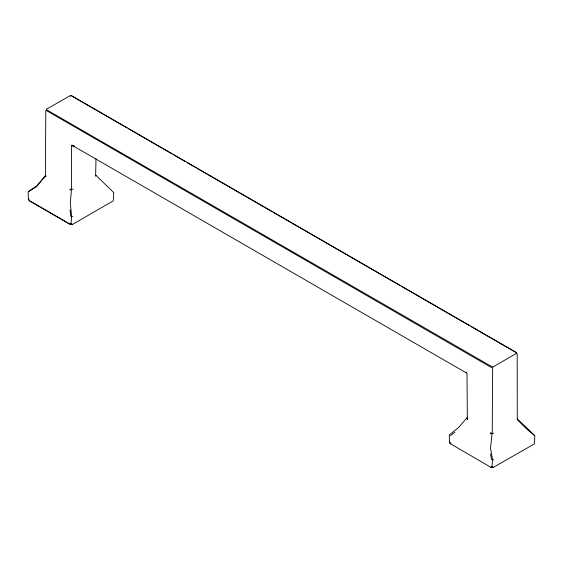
<?xml version="1.0" encoding="UTF-8"?>
<svg xmlns="http://www.w3.org/2000/svg" width="563" height="563" viewBox="0 0 563 563"><rect width="100%" height="100%" fill="white"/><g stroke="black" fill="none" stroke-linecap="round" stroke-linejoin="round"><path stroke-width="0.84" d="M95.992 158.808L95.647 175.037L113.719 192.595L113.254 200.857L72.564 224.398L69.678 224.123L29.213 200.745L28.389 198.929L28.157 192.011L36.743 186.437L45.73 175.36L36.799 185.987L28.614 191.286M70.333 96.273L70.354 95.59L71.283 95.506L516.095 352.311L517.193 354.226L517.27 419.688L526.201 428.513L534.386 435.53M73.106 189.133L71.487 189.513L70.333 202.997L71.628 216.924L70.973 223.99M493.695 433.299L490.253 433.855L490.633 432.982L492.069 433.538L490.521 448.148L492.625 460.062L491.956 466.572L492.027 467.086L493.153 467.494L534.308 443.947L534.843 435.671L517.425 418.971M73.099 147.077L73.408 145.887L71.55 145.528L71.55 188.506L69.77 189.977L71.487 189.513M70.354 95.59L46.785 109.046L45.807 110.644L45.399 175.009L45.575 176.029L46.152 176.31L45.512 175.818M492.027 467.086L490.823 467.262L450.238 443.665L449.478 441.976L449.281 435.009L458.739 427.394L467.494 417.232M95.506 176.198L95.928 175.424M491.759 433.32L492.252 432.665L492.646 367.132L46.236 109.588M450.977 443.384L450.351 443.904L449.478 441.976L450.097 442.631M450.541 435.692L454.932 432.117M516.764 353.212L492.646 367.132M490.823 467.262L491.956 466.572L493.617 467.494M69.678 224.123L70.917 223.42L72.564 224.398M71.628 216.924L72.613 216.474M492.625 460.062L493.638 459.612M70.917 223.42L69.249 223.701L29.058 200.456M74.309 145.894L71.909 145.184L466.65 373.086M490.633 432.982L492.069 433.538M71.571 95.942L127.104 127.998M128.624 128.878L171.982 153.91M173.503 154.79L185.67 161.813M187.19 162.693L196.325 167.964M197.845 168.844L272.386 211.878M273.914 212.758L400.18 285.652M401.7 286.532L469.401 325.618M470.921 326.491L516.567 352.839M46.433 110.587L491.429 367.533M466.234 372.171L467.142 373.41M28.692 199.035L29.044 199.534M490.493 453.94L491.598 459.619M467.072 418.042L467.353 419.519L467.001 374.191M70.044 209.908L70.811 216.452"/></g></svg>
